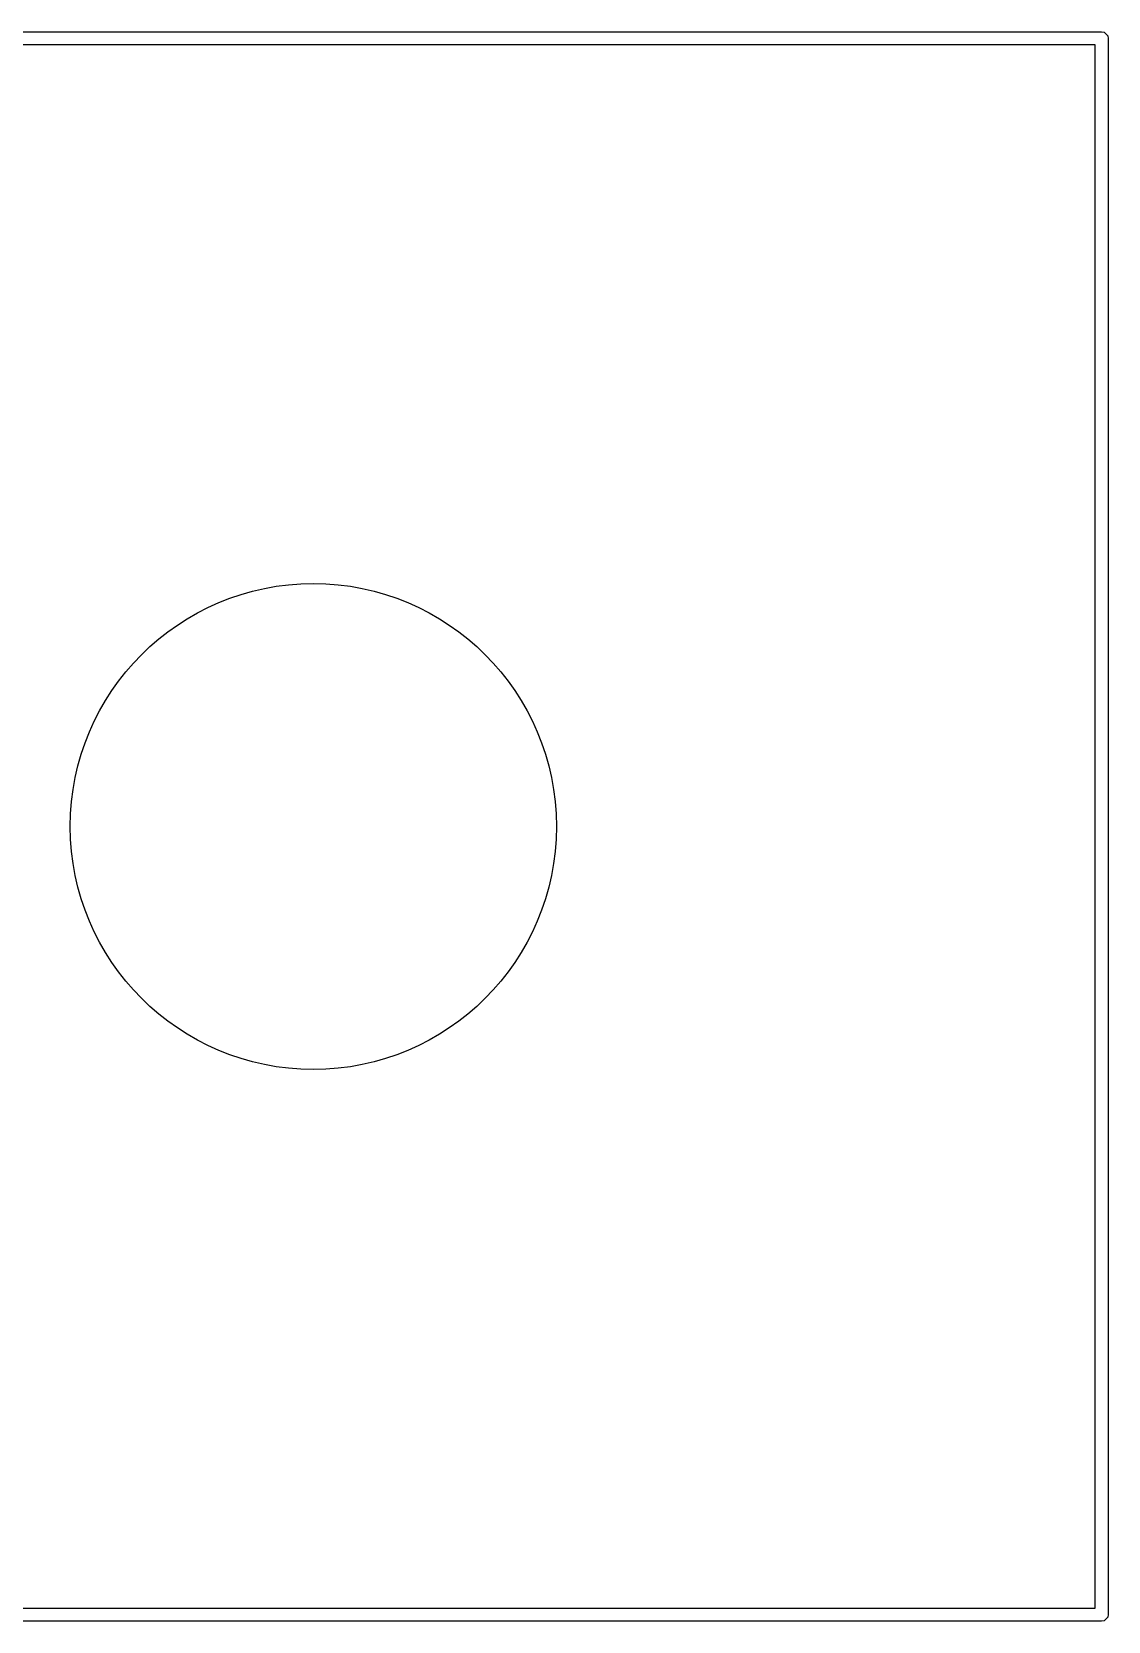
# Model space of a CAD drawing. Extents: x 0.58 to 7.69, y -5.21 to -0.56.
# Drawn here: x 1.0967 to 1.4193, y -4.9232 to -4.4469 of the extents above; entities that cross this region are included whole.
import ezdxf

# ---------------------------------------------------------------- set-up
doc = ezdxf.new("R2010")
doc.units = 0
doc.header["$MEASUREMENT"] = 0
doc.layers.add('BLACK', color=7, linetype='CONTINUOUS')

msp = doc.modelspace()

# ---------------------------------------------------------------- linework, layer by layer
at = {"layer": 'BLACK', "linetype": 'CONTINUOUS'}
for p, q in [((0.94488, -4.44685), (1.41732, -4.44685)), ((1.41732, -4.44685), (1.41808, -4.447)), ((1.41808, -4.447), (1.41914, -4.44807)), ((1.41914, -4.44807), (1.41929, -4.44882)), ((1.41929, -4.44882), (1.41929, -4.92126)), ((1.41535, -4.45079), (0.94685, -4.45079)), ((1.41535, -4.91929), (1.41535, -4.45079)), ((0.94685, -4.91929), (1.41535, -4.91929)), ((1.41732, -4.92323), (0.94488, -4.92323)), ((1.41808, -4.92308), (1.41732, -4.92323)), ((1.41914, -4.92201), (1.41808, -4.92308)), ((1.41929, -4.92126), (1.41914, -4.92201))]:
    msp.add_line(p, q, dxfattribs=at)
at = {"layer": 'BLACK'}
msp.add_circle((1.1811, -4.68504), 0.07283, dxfattribs=at)

doc.saveas('drawing.dxf')
